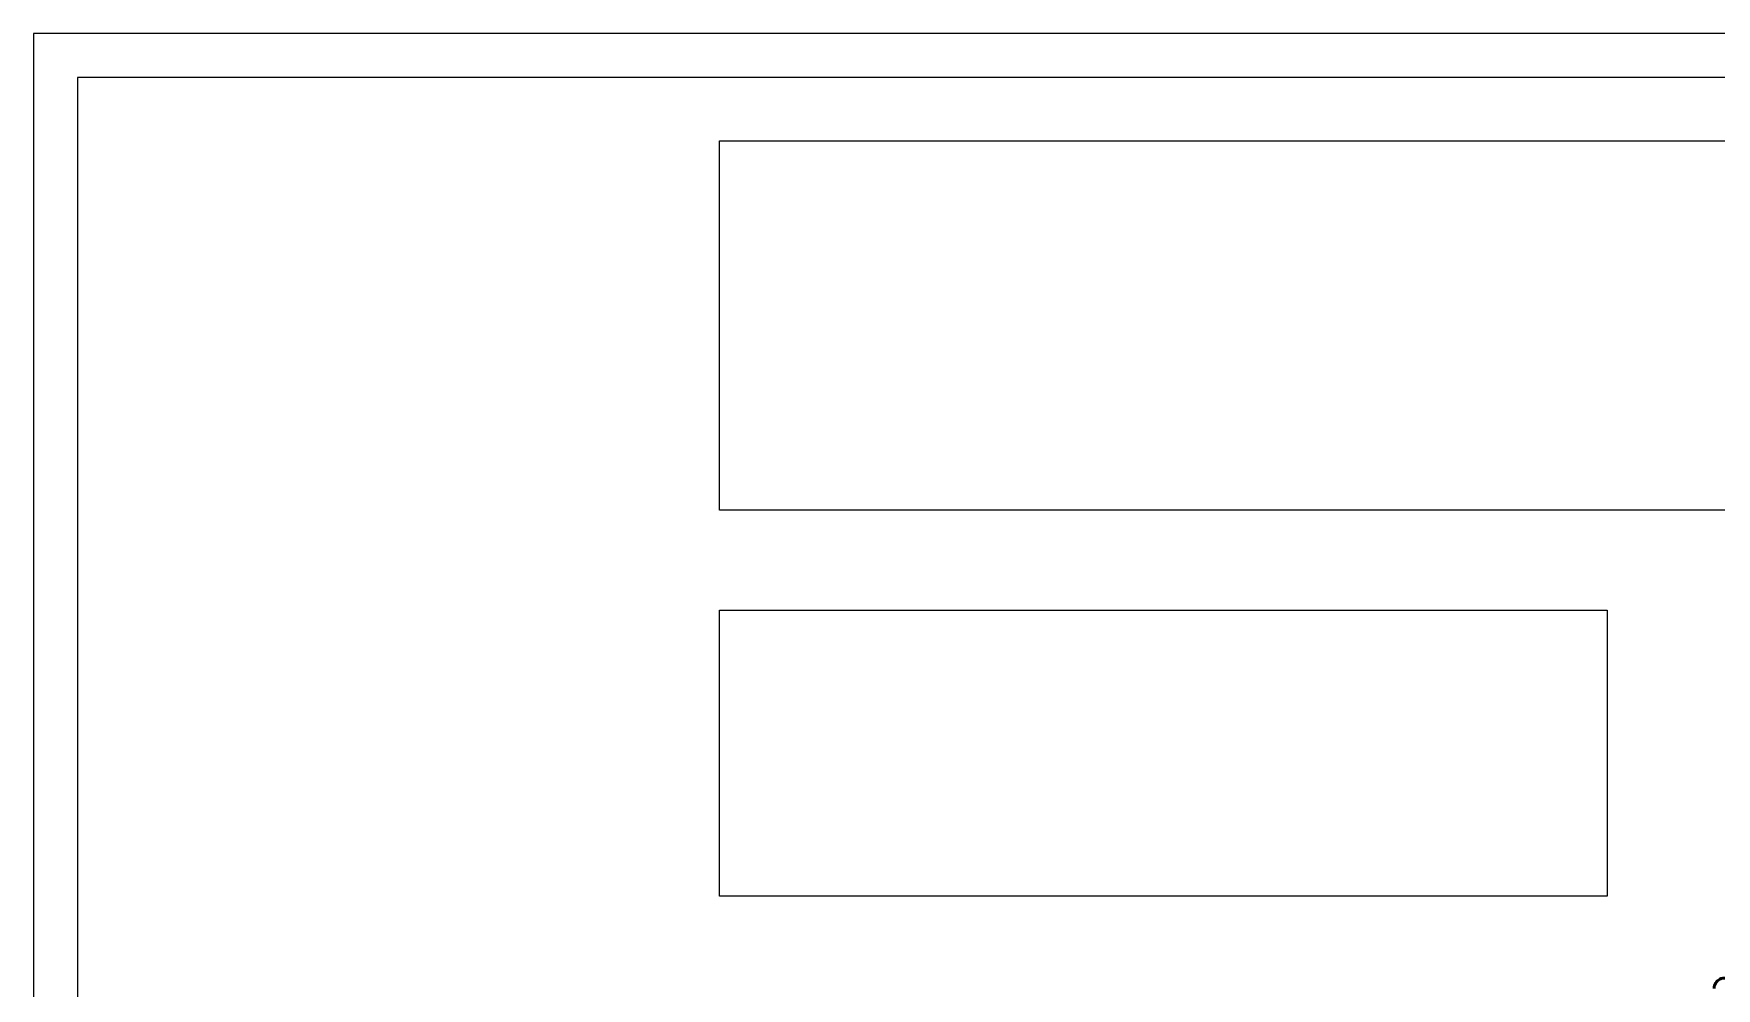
# Model space of a CAD drawing. Header units: millimetres. Extents: x 4297 to 8427, y -1478 to 1634.
# Drawn here: x 8007.3 to 8198.9, y -1289.4 to -1180.7 of the extents above; entities that cross this region are included whole.
import ezdxf

# ---------------------------------------------------------------- set-up
doc = ezdxf.new("R2010")
doc.units = ezdxf.units.MM
doc.header["$LTSCALE"] = 0.1
doc.layers.add('1_CARTIGLIO', color=7, linetype='Continuous', lineweight=9)
doc.layers.add('4_AREA DI PROGETTO', color=1, linetype='Continuous', lineweight=50)
picture_1 = doc.add_image_def('image11.png', size_in_pixel=(382, 123))
picture_2 = doc.add_image_def('image12.png', size_in_pixel=(678, 159))

msp = doc.modelspace()

# ---------------------------------------------------------------- linework, layer by layer
at = {"layer": '1_CARTIGLIO'}
for points in [[(8007.273354019462, -1477.721550842565), (8427.273354019462, -1477.721550842565), (8427.273354019462, -1180.721550842565), (8007.273354019462, -1180.721550842565)], [(8012.273354019462, -1472.721550842565), (8422.273354019462, -1472.721550842565), (8422.273354019462, -1185.721550842565), (8012.273354019462, -1185.721550842565)]]:
    msp.add_lwpolyline(points, close=True, dxfattribs=at)
at = {"layer": '4_AREA DI PROGETTO'}
msp.add_arc((8199.882514039527, -1289.463409517543), 1.217395684537907, 55.89776124191043, 177.6512908408734, dxfattribs=at)

# ---------------------------------------------------------------- pictures from other files: only their frames are drawn
at = {"layer": '1_CARTIGLIO'}
image = msp.add_image(picture_2, insert=(8085.392505004681, -1234.98877943983), size_in_units=(179.41254300079385, 42.07462291611537), dxfattribs=at)
image.dxf.flags = 7
image = msp.add_image(picture_1, insert=(8085.392505004681, -1278.92265121887), size_in_units=(101.08494310664196, 32.548293199259064), dxfattribs=at)
image.dxf.flags = 7

doc.saveas('drawing.dxf')
